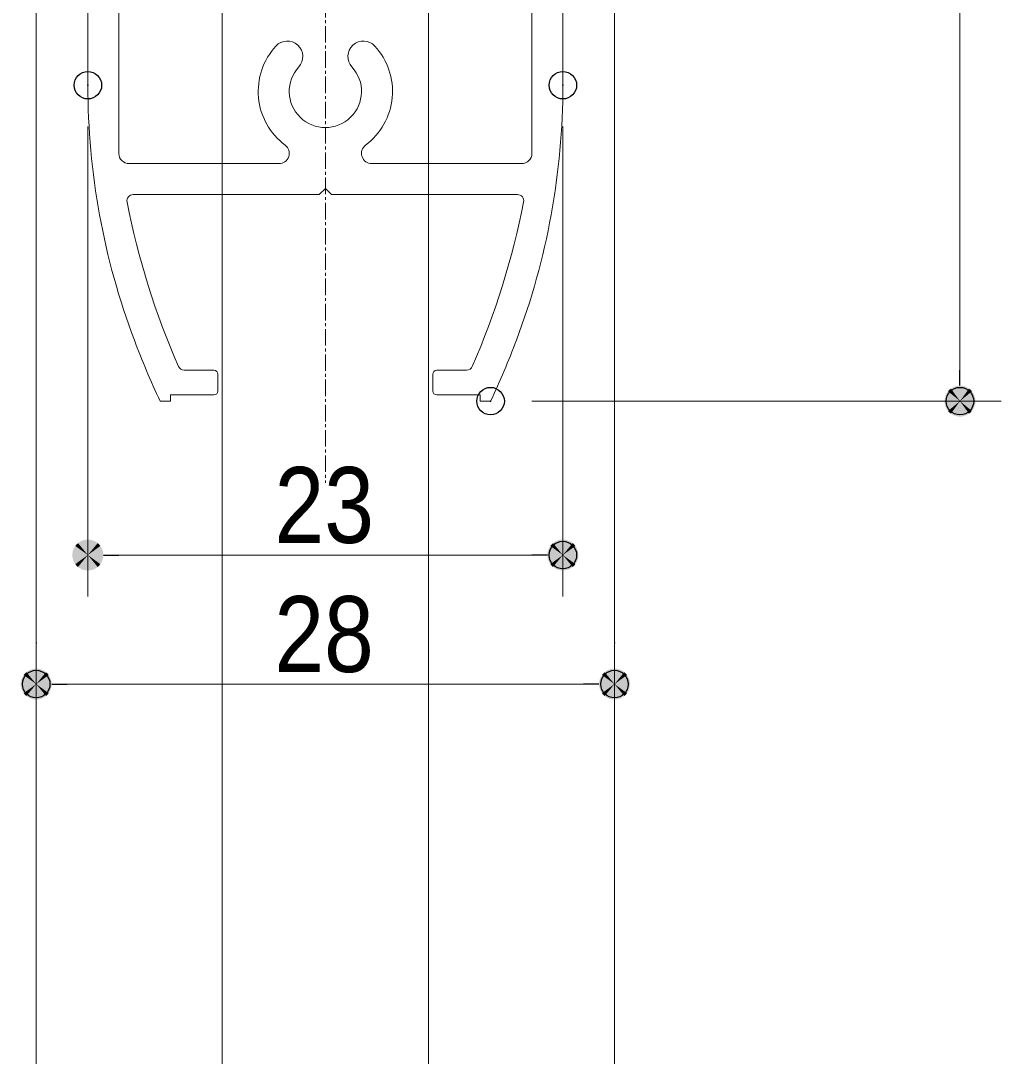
# Model space of a CAD drawing. Units: millimetres, scale not verified. Extents: x -4547 to 4547, y -2284 to 2284.
# Drawn here: x 487.2 to 843.2, y -373.3 to 2.9 of the extents above; entities that cross this region are included whole.
import ezdxf
from ezdxf.enums import TextEntityAlignment as Align

# ---------------------------------------------------------------- set-up
doc = ezdxf.new("R2010")
doc.units = ezdxf.units.MM
doc.header["$LTSCALE"] = 20
doc.header["$PDMODE"] = 32
doc.header["$PDSIZE"] = 10
doc.linetypes.add('USER4', pattern=[9.172222, 5.997222, -1.058333, 1.058333, -1.058333])
for name, color, linetype, lineweight in [('0-1_3一般', 7, 'Continuous', 15), ('0-3_0', 7, 'Continuous', 25), ('0-5_2寸法-1', 7, 'Continuous', 15)]:
    doc.layers.add(name, color=color, linetype=linetype, lineweight=lineweight)
doc.layers.add('0-4_Defpoints', color=7, linetype='Continuous')
doc.styles.add('ＭＳ Ｐゴシック', font='')
doc.styles.get('ＭＳ Ｐゴシック').set_extended_font_data('MS PGothic')

# ---------------------------------------------------------------- blocks, each defined once
blk = doc.blocks.new('グループ-49')
at = {"layer": '0-1_3一般', "linetype": 'USER4', "lineweight": 5}
blk.add_line((38768.1, 14694), (38768.1, -3299.9), dxfattribs=at)
at = {"layer": '0-1_3一般', "lineweight": 5}
for p, q in [((37043.1, 6969), (37043.1, -411.3)), ((40493.1, 6969), (40493.1, -411.3)), ((37268.1, 4392.8), (37268.1, -906)), ((40268.1, 4392.8), (40268.1, -906)), ((38430.6, -981), (37343.1, -981)), ((40193.1, -981), (39105.6, -981)), ((38723.1, -1206), (37372.3, -1206)), ((37742.1, -2481), (37958.1, -2481)), ((39578.1, -2481), (39794.1, -2481)), ((37988.1, -2511), (37988.1, -2631)), ((39548.1, -2511), (39548.1, -2631)), ((37643.1, -2706), (37568.1, -2706)), ((37643.1, -2661), (37643.1, -2706)), ((37958.1, -2661), (37643.1, -2661))]:
    blk.add_line(p, q, dxfattribs=at)
for points in [[(40163.9, -1206), (38813.1, -1206), (38768.1, -1161), (38723.1, -1206)], [(39578.1, -2661), (39893.1, -2661), (39893.1, -2706), (39968.1, -2706)]]:
    blk.add_lwpolyline(points, dxfattribs=at)
for centre, radius, start, end in [((38768.1, -456), 487.5, 137.4576, 233.1301), ((38491.8, -202.4), 112.5, 317.4576, 137.4576), ((39044.4, -202.4), 112.5, 42.5424, 222.5424), ((38768.1, -456), 487.5, 306.8699, 42.5424), ((38768.1, -456), 262.5, 137.4576, 42.5424), ((42293.1, -411.3), 5250, 180, 200.66323), ((35243.1, -411.3), 5250, 339.33677, 0), ((38430.6, -906), 75, 270, 53.1301), ((39105.6, -906), 75, 126.8699, 270), ((37343.1, -906), 75, 180, 270), ((40193.1, -906), 75, 270, 0), ((37372.3, -1251), 45, 90, 191.11238), ((42994.8, -146.6), 5775, 191.11238, 203.54944), ((34541.3, -146.6), 5775, 336.45056, 348.88762), ((40163.9, -1251), 45, 348.88762, 90), ((42994.8, -146.6), 6000, 200.66323, 205.2495), ((34541.3, -146.6), 6000, 334.7505, 339.33677), ((37742.1, -2436), 45, 203.54944, 270), ((37958.1, -2511), 30, 0, 90), ((39578.1, -2511), 30, 90, 180), ((39794.1, -2436), 45, 270, 336.45056), ((37958.1, -2631), 30, 270, 0), ((39578.1, -2631), 30, 180, 270)]:
    blk.add_arc(centre, radius, start, end, dxfattribs=at)
blk = doc.blocks.new('グループ-55')
at = {"layer": '0-1_3一般', "lineweight": 5}
for p, q in [((36668.1, -31971.3), (36668.1, 7044)), ((39518.1, 7044), (39518.1, -31971.3)), ((40868.1, 7044), (40868.1, -31971.3))]:
    blk.add_line(p, q, dxfattribs=at)
blk.add_lwpolyline([(38018.1, -31971.3), (38018.1, 7044), (39518.1, 7044), (40868.1, 7044)], dxfattribs=at)
blk = doc.blocks.new('グループ-62')
at = {"layer": '0-1_3一般'}
for name in ['グループ-49', 'グループ-55']:
    blk.add_blockref(name, (0, 0), dxfattribs=at)
blk = doc.blocks.new('_Dot')
at = {"layer": '0-3_0'}
blk.add_line((-10, 0), (-20, 0), dxfattribs=at)
for points in [[(0, 0), (-8.09, 5.88), (-7.29, 6.85)], [(0, 0), (-7.29, 6.85), (-6.37, 7.71)], [(0, 0), (-6.37, 7.71), (-5.36, 8.44)], [(0, 0), (-5.36, 8.44), (-4.26, 9.05)], [(0, 0), (-4.26, 9.05), (-3.09, 9.51)], [(0, 0), (-3.09, 9.51), (-1.87, 9.82)], [(0, 0), (-1.87, 9.82), (-0.63, 9.98)], [(0, 0), (-0.63, 9.98), (0.63, 9.98)], [(0, 0), (0.63, 9.98), (1.87, 9.82)], [(0, 0), (1.87, 9.82), (3.09, 9.51)], [(0, 0), (3.09, 9.51), (4.26, 9.05)], [(0, 0), (4.26, 9.05), (5.36, 8.44)], [(0, 0), (5.36, 8.44), (6.37, 7.71)], [(0, 0), (6.37, 7.71), (7.29, 6.85)], [(0, 0), (7.29, 6.85), (8.09, 5.88)], [(0, 0), (-10, 0), (-9.92, 1.25)], [(0, 0), (-9.92, -1.25), (-10, 0)], [(0, 0), (-9.92, 1.25), (-9.69, 2.49)], [(0, 0), (-9.69, -2.49), (-9.92, -1.25)], [(0, 0), (-9.69, 2.49), (-9.3, 3.68)], [(0, 0), (-9.3, -3.68), (-9.69, -2.49)], [(0, 0), (-9.3, 3.68), (-8.76, 4.82)], [(0, 0), (-8.76, -4.82), (-9.3, -3.68)], [(0, 0), (-8.76, 4.82), (-8.09, 5.88)], [(0, 0), (-8.09, -5.88), (-8.76, -4.82)], [(0, 0), (-7.29, -6.85), (-8.09, -5.88)], [(0, 0), (-6.37, -7.71), (-7.29, -6.85)], [(0, 0), (-5.36, -8.44), (-6.37, -7.71)], [(0, 0), (-4.26, -9.05), (-5.36, -8.44)], [(0, 0), (-3.09, -9.51), (-4.26, -9.05)], [(0, 0), (-1.87, -9.82), (-3.09, -9.51)], [(0, 0), (-0.63, -9.98), (-1.87, -9.82)], [(0, 0), (0.63, -9.98), (-0.63, -9.98)], [(0, 0), (8.09, 5.88), (8.76, 4.82)], [(0, 0), (8.76, 4.82), (9.3, 3.68)], [(0, 0), (9.3, 3.68), (9.69, 2.49)], [(0, 0), (9.69, 2.49), (9.92, 1.25)], [(0, 0), (9.92, 1.25), (10, 0)], [(0, 0), (1.87, -9.82), (0.63, -9.98)], [(0, 0), (3.09, -9.51), (1.87, -9.82)], [(0, 0), (4.26, -9.05), (3.09, -9.51)], [(0, 0), (5.36, -8.44), (4.26, -9.05)], [(0, 0), (6.37, -7.71), (5.36, -8.44)], [(0, 0), (7.29, -6.85), (6.37, -7.71)], [(0, 0), (8.09, -5.88), (7.29, -6.85)], [(0, 0), (8.76, -4.82), (8.09, -5.88)], [(0, 0), (9.3, -3.68), (8.76, -4.82)], [(0, 0), (9.69, -2.49), (9.3, -3.68)], [(0, 0), (9.92, -1.25), (9.69, -2.49)], [(0, 0), (10, 0), (9.92, -1.25)]]:
    blk.add_solid(points, dxfattribs=at)

msp = doc.modelspace()

# ---------------------------------------------------------------- linework, layer by layer
at = {"layer": '0-4_Defpoints'}
for p in [(511.53, -20.56), (684.03, -20.56), (657.78, -135.3), (828.24, -135.3), (684.03, -191.2), (492.78, -238.07), (702.78, -238.07)]:
    msp.add_point(p, dxfattribs=at)
at = {"layer": '0-5_2寸法-1'}
for p, q in [((828.24, 340.95), (828.24, -124.04)), ((511.53, -35.56), (511.53, -206.2)), ((684.03, -35.56), (684.03, -206.2)), ((672.78, -135.3), (843.24, -135.3)), ((522.78, -191.2), (672.77, -191.2)), ((492.78, -223.07), (492.98, -223.07)), ((702.78, -223.07), (702.98, -223.07)), ((504.03, -238.07), (691.52, -238.07))]:
    msp.add_line(p, q, dxfattribs=at)

# ---------------------------------------------------------------- block references
at = {"layer": '0-1_3一般', "xscale": 0.05, "yscale": 0.05}
msp.add_blockref('グループ-62', (-1340.62, 0), dxfattribs=at)
at = {"layer": '0-5_2寸法-1', "xscale": 0.5627563, "yscale": 0.5627563}
for p, rotation in [((828.24, -135.3), 270), ((511.53, -191.2), 180), ((492.78, -238.07), 180)]:
    msp.add_blockref('_Dot', p, dxfattribs=dict(at, rotation=rotation))
for p in [(684.03, -191.2), (702.78, -238.07)]:
    msp.add_blockref('_Dot', p, dxfattribs=at)

# ---------------------------------------------------------------- texts
at = {"layer": '0-5_2寸法-1', "style": 'ＭＳ Ｐゴシック', "width": 0.9}
for s, p in [('23', (579.34, -195.08)), ('28', (579.26, -241.96))]:
    msp.add_text(s, height=27.57, dxfattribs=at).set_placement(p, align=Align.BOTTOM_LEFT)

doc.saveas('drawing.dxf')
